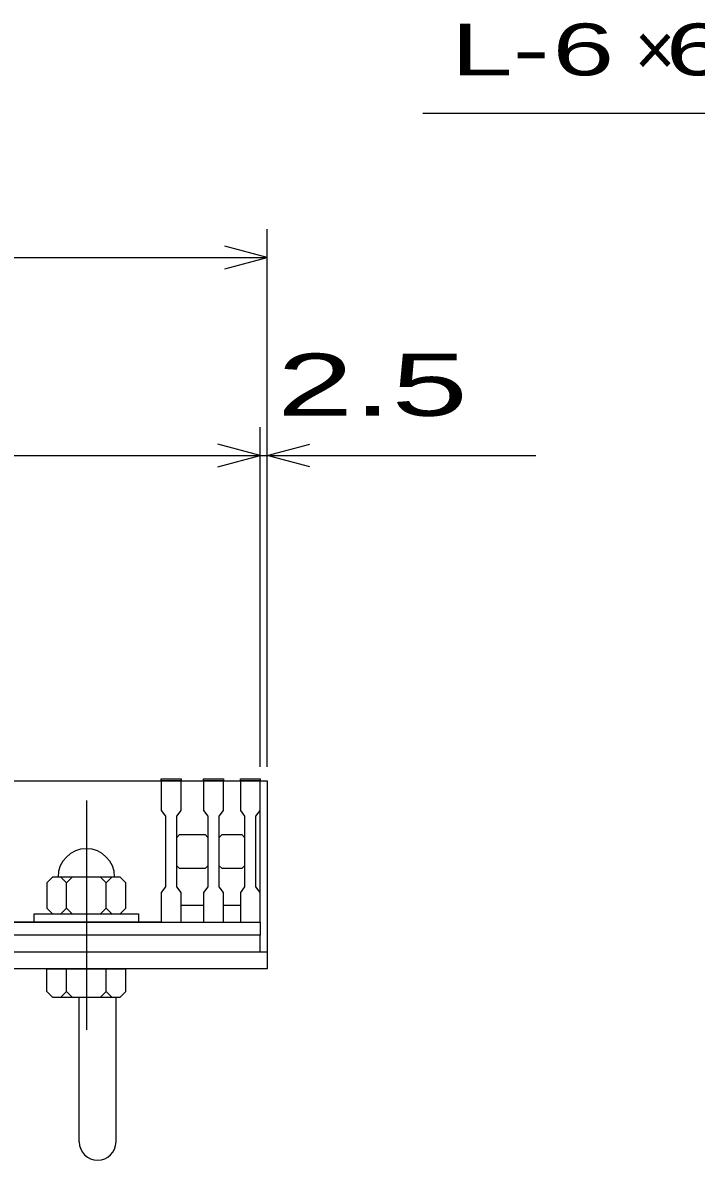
# Model space of a CAD drawing. Units: millimetres, scale not verified. Extents: x -1820 to 1731, y -1282 to 1054.
# Drawn here: x -431.5 to -193.2, y -726.1 to -324.1 of the extents above; entities that cross this region are included whole.
import ezdxf
from ezdxf.enums import TextEntityAlignment as Align

# ---------------------------------------------------------------- set-up
doc = ezdxf.new("R2010")
doc.units = ezdxf.units.MM
doc.header["$LTSCALE"] = 10
doc.linetypes.add('CHAIN', pattern=[18.5, 12, -1.5, 3.5, -1.5])
for name, color, linetype, lineweight in [('16', 3, 'Continuous', 25), ('19', 6, 'Continuous', 25), ('22', 2, 'Continuous', 25)]:
    doc.layers.add(name, color=color, linetype=linetype, lineweight=lineweight)
doc.styles.add('ベクトル', font='')
doc.styles.get('ベクトル').set_extended_font_data('ベクトル')

msp = doc.modelspace()

# ---------------------------------------------------------------- linework, layer by layer
at = {"layer": '16'}
for p, q in [((-847.5, -592), (-347.5, -592)), ((-435.5, -592), (-382.5, -592)), ((-382.5, -592), (-382.5, -591.3)), ((-382.5, -591.3), (-375.5, -591.3)), ((-382.5, -592), (-382.5, -602.5)), ((-375.5, -592), (-382.5, -592)), ((-375.5, -591.3), (-375.5, -592)), ((-375.5, -602.5), (-375.5, -592)), ((-367.5, -592), (-367.5, -591.3)), ((-367.5, -591.3), (-360.5, -591.3)), ((-367.5, -592), (-367.5, -602.5)), ((-360.5, -592), (-367.5, -592)), ((-360.5, -591.3), (-360.5, -592)), ((-360.5, -602.5), (-360.5, -592)), ((-354.5, -592), (-354.5, -591.3)), ((-354.5, -591.3), (-347.5, -591.3)), ((-354.5, -592), (-354.5, -602.5)), ((-347.5, -592), (-354.5, -592)), ((-347.5, -591.3), (-347.5, -592)), ((-347.5, -602.5), (-347.5, -592)), ((-347.5, -636), (-347.5, -592)), ((-382.5, -602.5), (-381, -604.5)), ((-377, -604.5), (-375.5, -602.5)), ((-367.5, -602.5), (-366, -604.5)), ((-362, -604.5), (-360.5, -602.5)), ((-354.5, -602.5), (-353, -604.5)), ((-349, -604.5), (-347.5, -602.5)), ((-381, -604.5), (-381, -629.5)), ((-377, -629.5), (-377, -604.5)), ((-366, -604.5), (-366, -629.5)), ((-362, -629.5), (-362, -604.5)), ((-353, -604.5), (-353, -629.5)), ((-349, -629.5), (-349, -604.5)), ((-377, -612), (-376, -611)), ((-376, -611), (-367, -611)), ((-367, -611), (-366, -612)), ((-362, -612), (-361, -611)), ((-361, -611), (-354, -611)), ((-354, -611), (-353, -612)), ((-376, -623), (-377, -622)), ((-367, -623), (-376, -623)), ((-366, -622), (-367, -623)), ((-361, -623), (-362, -622)), ((-354, -623), (-361, -623)), ((-353, -622), (-354, -623)), ((-421, -626), (-423, -628)), ((-397, -626), (-421, -626)), ((-416, -628), (-418, -626)), ((-414, -626), (-416, -628)), ((-402, -628), (-404, -626)), ((-400, -626), (-402, -628)), ((-395, -628), (-397, -626)), ((-423, -628), (-423, -637)), ((-416, -637), (-416, -628)), ((-402, -637), (-402, -628)), ((-395, -637), (-395, -628)), ((-381, -629.5), (-382.5, -631.5)), ((-375.5, -631.5), (-377, -629.5)), ((-366, -629.5), (-367.5, -631.5)), ((-360.5, -631.5), (-362, -629.5)), ((-353, -629.5), (-354.5, -631.5)), ((-347.5, -631.5), (-349, -629.5)), ((-382.5, -631.5), (-382.5, -642)), ((-375.5, -642), (-375.5, -631.5)), ((-367.5, -631.5), (-367.5, -642)), ((-360.5, -642), (-360.5, -631.5)), ((-354.5, -631.5), (-354.5, -642)), ((-347.5, -642), (-347.5, -631.5)), ((-427.5, -642), (-427.5, -639)), ((-427.5, -639), (-390.5, -639)), ((-423, -637), (-421, -639)), ((-418, -639), (-416, -637)), ((-416, -637), (-414, -639)), ((-404, -639), (-402, -637)), ((-402, -637), (-400, -639)), ((-397, -639), (-395, -637)), ((-390.5, -639), (-390.5, -642)), ((-375.5, -636), (-367.5, -636)), ((-360.5, -636), (-354.5, -636)), ((-847.5, -642), (-347.5, -642)), ((-382.5, -642), (-435.5, -642)), ((-390.5, -642), (-427.5, -642)), ((-382.5, -642), (-375.5, -642)), ((-367.5, -642), (-360.5, -642)), ((-354.5, -642), (-347.5, -642)), ((-347.5, -642), (-347.5, -646.5)), ((-347.5, -646.5), (-847.5, -646.5)), ((-347.5, -652.5), (-347.5, -646.5)), ((-847.5, -652.5), (-347.5, -652.5))]:
    msp.add_line(p, q, dxfattribs=at)
at = {"layer": '16', "linetype": 'CHAIN'}
msp.add_line((-409, -599), (-409, -680), dxfattribs=at)
at = {"layer": '16'}
msp.add_arc((-409, -626), 10, 0, 180, dxfattribs=at)
at = {"layer": '19'}
for p, q in [((-347.5, -592), (-345, -592)), ((-345, -592), (-345, -652.5)), ((-1355, -652.5), (-345, -652.5)), ((-345, -652.5), (-345, -658.5)), ((-345, -658.5), (-1355, -658.5)), ((-423, -666.5), (-423, -658.5)), ((-423, -658.5), (-395, -658.5)), ((-416, -666.5), (-416, -658.5)), ((-402, -666.5), (-402, -658.5)), ((-395, -666.5), (-395, -658.5)), ((-423, -666.5), (-421, -668.5)), ((-416, -666.5), (-418, -668.5)), ((-414, -668.5), (-416, -666.5)), ((-402, -666.5), (-404, -668.5)), ((-400, -668.5), (-402, -666.5)), ((-397, -668.5), (-395, -666.5)), ((-421, -668.5), (-397, -668.5)), ((-411.5, -719.61), (-411.5, -668.5)), ((-398.5, -719.61), (-398.5, -668.5))]:
    msp.add_line(p, q, dxfattribs=at)
msp.add_arc((-405, -719.61), 6.5, 180, 0, dxfattribs=at)
at = {"layer": '22', "color": 4}
for p, q in [((-290, -356), (-90, -356)), ((-345, -587), (-345, -397)), ((-345, -407), (-360, -403)), ((-1355, -407), (-345, -407)), ((-360, -411), (-345, -407)), ((-347.5, -587), (-347.5, -467)), ((-345, -587), (-345, -467)), ((-347.5, -477), (-362.5, -473)), ((-345, -477), (-330, -473)), ((-847.5, -477), (-347.5, -477)), ((-362.5, -481), (-347.5, -477)), ((-347.5, -477), (-345, -477)), ((-330, -481), (-345, -477)), ((-345, -477), (-250, -477))]:
    msp.add_line(p, q, dxfattribs=at)

# ---------------------------------------------------------------- texts
at = {"layer": '22', "style": 'ベクトル'}
for s, height, width, p in [('L-', 18.33, 1.6, (-280, -333.5)), (' 6 ', 18.33, 1.6, (-255, -333.5)), (' 66 ', 18.33, 1.6, (-215, -333.5)), (' 2.5 ', 21.99, 1.65, (-355, -452))]:
    msp.add_text(s, height=height, dxfattribs=dict(at, width=width)).set_placement(p, align=Align.MIDDLE_LEFT)
msp.add_text('×', height=18.33, dxfattribs=at).set_placement((-215, -333.5), align=Align.MIDDLE_LEFT)

doc.saveas('drawing.dxf')
